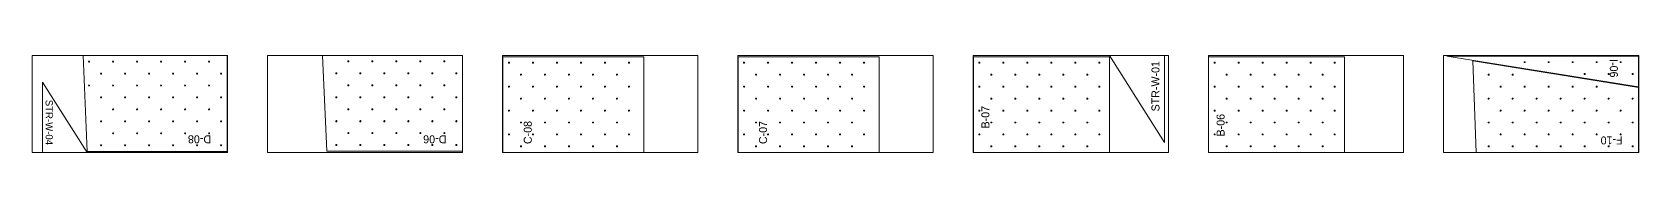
# Model space of a CAD drawing. Extents: x 0 to 287620, y 0 to 1220.
# Drawn here: x 123480 to 143560, y 0 to 1220 of the extents above; entities that cross this region are included whole.
import ezdxf

# ---------------------------------------------------------------- set-up
doc = ezdxf.new("R2010")
doc.units = 0
doc.header["$MEASUREMENT"] = 0
for name, color, linetype, lineweight in [('CUSTOM', 7, 'CONTINUOUS', 0), ('drilling', 7, 'CONTINUOUS', 0), ('FINAL', 7, 'CONTINUOUS', 0)]:
    doc.layers.add(name, color=color, linetype=linetype, lineweight=lineweight)

msp = doc.modelspace()

# ---------------------------------------------------------------- linework, layer by layer
at = {"layer": 'CUSTOM', "lineweight": 0}
for points in [[(123480, 0), (125920, 0), (125920, 1220), (123480, 1220)], [(126420, 0), (128860, 0), (128860, 1220), (126420, 1220)], [(129360, 0), (131800, 0), (131800, 1220), (129360, 1220)], [(132300, 0), (134740, 0), (134740, 1220), (132300, 1220)], [(135240, 0), (137680, 0), (137680, 1220), (135240, 1220)], [(138180, 0), (140620, 0), (140620, 1220), (138180, 1220)], [(141120, 0), (143560, 0), (143560, 1220), (141120, 1220)]]:
    msp.add_lwpolyline(points, close=True, dxfattribs=at)
at = {"layer": 'drilling', "lineweight": 0}
for points in [[(124186, 1142), (124187, 1138), (124189, 1136), (124193, 1136), (124196, 1137), (124198, 1140), (124198, 1144), (124196, 1147), (124193, 1148), (124189, 1148), (124187, 1146)], [(124486, 1142), (124487, 1138), (124489, 1136), (124493, 1136), (124496, 1137), (124498, 1140), (124498, 1144), (124496, 1147), (124493, 1148), (124489, 1148), (124487, 1146)], [(124786, 1142), (124787, 1138), (124789, 1136), (124793, 1136), (124796, 1137), (124798, 1140), (124798, 1144), (124796, 1147), (124793, 1148), (124789, 1148), (124787, 1146)], [(125086, 1142), (125087, 1138), (125089, 1136), (125093, 1136), (125096, 1137), (125098, 1140), (125098, 1144), (125096, 1147), (125093, 1148), (125089, 1148), (125087, 1146)], [(125386, 1142), (125387, 1138), (125389, 1136), (125393, 1136), (125396, 1137), (125398, 1140), (125398, 1144), (125396, 1147), (125393, 1148), (125389, 1148), (125387, 1146)], [(125686, 1142), (125687, 1138), (125689, 1136), (125693, 1136), (125696, 1137), (125698, 1140), (125698, 1144), (125696, 1147), (125693, 1148), (125689, 1148), (125687, 1146)], [(127426, 1144), (127427, 1141), (127429, 1138), (127433, 1138), (127436, 1139), (127438, 1143), (127438, 1146), (127436, 1149), (127433, 1151), (127429, 1150), (127427, 1148)], [(127726, 1144), (127727, 1141), (127729, 1138), (127733, 1138), (127736, 1139), (127738, 1143), (127738, 1146), (127736, 1149), (127733, 1151), (127729, 1150), (127727, 1148)], [(128026, 1144), (128027, 1141), (128029, 1138), (128033, 1138), (128036, 1139), (128038, 1143), (128038, 1146), (128036, 1149), (128033, 1151), (128029, 1150), (128027, 1148)], [(128326, 1144), (128327, 1141), (128329, 1138), (128333, 1138), (128336, 1139), (128338, 1143), (128338, 1146), (128336, 1149), (128333, 1151), (128329, 1150), (128327, 1148)], [(128626, 1144), (128627, 1141), (128629, 1138), (128633, 1138), (128636, 1139), (128638, 1143), (128638, 1146), (128636, 1149), (128633, 1151), (128629, 1150), (128627, 1148)], [(129438, 1134), (129434, 1133), (129432, 1131), (129432, 1127), (129433, 1124), (129436, 1122), (129440, 1122), (129443, 1124), (129444, 1127), (129444, 1131), (129442, 1133)], [(129738, 1134), (129734, 1133), (129732, 1131), (129732, 1127), (129733, 1124), (129736, 1122), (129740, 1122), (129743, 1124), (129744, 1127), (129744, 1131), (129742, 1133)], [(130038, 1134), (130034, 1133), (130032, 1131), (130032, 1127), (130033, 1124), (130036, 1122), (130040, 1122), (130043, 1124), (130044, 1127), (130044, 1131), (130042, 1133)], [(130338, 1134), (130334, 1133), (130332, 1131), (130332, 1127), (130333, 1124), (130336, 1122), (130340, 1122), (130343, 1124), (130344, 1127), (130344, 1131), (130342, 1133)], [(130638, 1134), (130634, 1133), (130632, 1131), (130632, 1127), (130633, 1124), (130636, 1122), (130640, 1122), (130643, 1124), (130644, 1127), (130644, 1131), (130642, 1133)], [(130938, 1134), (130934, 1133), (130932, 1131), (130932, 1127), (130933, 1124), (130936, 1122), (130940, 1122), (130943, 1124), (130944, 1127), (130944, 1131), (130942, 1133)], [(132378, 1134), (132374, 1133), (132372, 1131), (132372, 1127), (132373, 1124), (132376, 1122), (132380, 1122), (132383, 1124), (132384, 1127), (132384, 1131), (132382, 1133)], [(132678, 1134), (132674, 1133), (132672, 1131), (132672, 1127), (132673, 1124), (132676, 1122), (132680, 1122), (132683, 1124), (132684, 1127), (132684, 1131), (132682, 1133)], [(132978, 1134), (132974, 1133), (132972, 1131), (132972, 1127), (132973, 1124), (132976, 1122), (132980, 1122), (132983, 1124), (132984, 1127), (132984, 1131), (132982, 1133)], [(133278, 1134), (133274, 1133), (133272, 1131), (133272, 1127), (133273, 1124), (133276, 1122), (133280, 1122), (133283, 1124), (133284, 1127), (133284, 1131), (133282, 1133)], [(133578, 1134), (133574, 1133), (133572, 1131), (133572, 1127), (133573, 1124), (133576, 1122), (133580, 1122), (133583, 1124), (133584, 1127), (133584, 1131), (133582, 1133)], [(133878, 1134), (133874, 1133), (133872, 1131), (133872, 1127), (133873, 1124), (133876, 1122), (133880, 1122), (133883, 1124), (133884, 1127), (133884, 1131), (133882, 1133)], [(135318, 1134), (135314, 1133), (135312, 1131), (135312, 1127), (135313, 1124), (135316, 1122), (135320, 1122), (135323, 1124), (135324, 1127), (135324, 1131), (135322, 1133)], [(135618, 1134), (135614, 1133), (135612, 1131), (135612, 1127), (135613, 1124), (135616, 1122), (135620, 1122), (135623, 1124), (135624, 1127), (135624, 1131), (135622, 1133)], [(135918, 1134), (135914, 1133), (135912, 1131), (135912, 1127), (135913, 1124), (135916, 1122), (135920, 1122), (135923, 1124), (135924, 1127), (135924, 1131), (135922, 1133)], [(136218, 1134), (136214, 1133), (136212, 1131), (136212, 1127), (136213, 1124), (136216, 1122), (136220, 1122), (136223, 1124), (136224, 1127), (136224, 1131), (136222, 1133)], [(136518, 1134), (136514, 1133), (136512, 1131), (136512, 1127), (136513, 1124), (136516, 1122), (136520, 1122), (136523, 1124), (136524, 1127), (136524, 1131), (136522, 1133)], [(136818, 1134), (136814, 1133), (136812, 1131), (136812, 1127), (136813, 1124), (136816, 1122), (136820, 1122), (136823, 1124), (136824, 1127), (136824, 1131), (136822, 1133)], [(138258, 1134), (138254, 1133), (138252, 1131), (138252, 1127), (138253, 1124), (138256, 1122), (138260, 1122), (138263, 1124), (138264, 1127), (138264, 1131), (138262, 1133)], [(138558, 1134), (138554, 1133), (138552, 1131), (138552, 1127), (138553, 1124), (138556, 1122), (138560, 1122), (138563, 1124), (138564, 1127), (138564, 1131), (138562, 1133)], [(138858, 1134), (138854, 1133), (138852, 1131), (138852, 1127), (138853, 1124), (138856, 1122), (138860, 1122), (138863, 1124), (138864, 1127), (138864, 1131), (138862, 1133)], [(139158, 1134), (139154, 1133), (139152, 1131), (139152, 1127), (139153, 1124), (139156, 1122), (139160, 1122), (139163, 1124), (139164, 1127), (139164, 1131), (139162, 1133)], [(139458, 1134), (139454, 1133), (139452, 1131), (139452, 1127), (139453, 1124), (139456, 1122), (139460, 1122), (139463, 1124), (139464, 1127), (139464, 1131), (139462, 1133)], [(139758, 1134), (139754, 1133), (139752, 1131), (139752, 1127), (139753, 1124), (139756, 1122), (139760, 1122), (139763, 1124), (139764, 1127), (139764, 1131), (139762, 1133)], [(142132, 1129), (142136, 1130), (142138, 1132), (142138, 1136), (142137, 1139), (142134, 1141), (142130, 1141), (142127, 1139), (142126, 1136), (142126, 1132), (142128, 1130)], [(142432, 1129), (142436, 1130), (142438, 1132), (142438, 1136), (142437, 1139), (142434, 1141), (142430, 1141), (142427, 1139), (142426, 1136), (142426, 1132), (142428, 1130)], [(142732, 1129), (142736, 1130), (142738, 1132), (142738, 1136), (142737, 1139), (142734, 1141), (142730, 1141), (142727, 1139), (142726, 1136), (142726, 1132), (142728, 1130)], [(143032, 1129), (143036, 1130), (143038, 1132), (143038, 1136), (143037, 1139), (143034, 1141), (143030, 1141), (143027, 1139), (143026, 1136), (143026, 1132), (143028, 1130)], [(143332, 1129), (143336, 1130), (143338, 1132), (143338, 1136), (143337, 1139), (143334, 1141), (143330, 1141), (143327, 1139), (143326, 1136), (143326, 1132), (143328, 1130)], [(124186, 842), (124187, 838), (124189, 836), (124193, 836), (124196, 837), (124198, 840), (124198, 844), (124196, 847), (124193, 848), (124189, 848), (124187, 846)], [(124336, 992), (124337, 988), (124339, 986), (124343, 986), (124346, 987), (124348, 990), (124348, 994), (124346, 997), (124343, 998), (124339, 998), (124337, 996)], [(124486, 842), (124487, 838), (124489, 836), (124493, 836), (124496, 837), (124498, 840), (124498, 844), (124496, 847), (124493, 848), (124489, 848), (124487, 846)], [(124636, 992), (124637, 988), (124639, 986), (124643, 986), (124646, 987), (124648, 990), (124648, 994), (124646, 997), (124643, 998), (124639, 998), (124637, 996)], [(124786, 842), (124787, 838), (124789, 836), (124793, 836), (124796, 837), (124798, 840), (124798, 844), (124796, 847), (124793, 848), (124789, 848), (124787, 846)], [(124936, 992), (124937, 988), (124939, 986), (124943, 986), (124946, 987), (124948, 990), (124948, 994), (124946, 997), (124943, 998), (124939, 998), (124937, 996)], [(125086, 842), (125087, 838), (125089, 836), (125093, 836), (125096, 837), (125098, 840), (125098, 844), (125096, 847), (125093, 848), (125089, 848), (125087, 846)], [(125236, 992), (125237, 988), (125239, 986), (125243, 986), (125246, 987), (125248, 990), (125248, 994), (125246, 997), (125243, 998), (125239, 998), (125237, 996)], [(125386, 842), (125387, 838), (125389, 836), (125393, 836), (125396, 837), (125398, 840), (125398, 844), (125396, 847), (125393, 848), (125389, 848), (125387, 846)], [(125536, 992), (125537, 988), (125539, 986), (125543, 986), (125546, 987), (125548, 990), (125548, 994), (125546, 997), (125543, 998), (125539, 998), (125537, 996)], [(125686, 842), (125687, 838), (125689, 836), (125693, 836), (125696, 837), (125698, 840), (125698, 844), (125696, 847), (125693, 848), (125689, 848), (125687, 846)], [(125836, 992), (125837, 988), (125839, 986), (125843, 986), (125846, 987), (125848, 990), (125848, 994), (125846, 997), (125843, 998), (125839, 998), (125837, 996)], [(127276, 994), (127277, 991), (127279, 988), (127283, 988), (127286, 989), (127288, 993), (127288, 996), (127286, 999), (127283, 1001), (127279, 1000), (127277, 998)], [(127426, 844), (127427, 841), (127429, 838), (127433, 838), (127436, 839), (127438, 843), (127438, 846), (127436, 849), (127433, 851), (127429, 850), (127427, 848)], [(127576, 994), (127577, 991), (127579, 988), (127583, 988), (127586, 989), (127588, 993), (127588, 996), (127586, 999), (127583, 1001), (127579, 1000), (127577, 998)], [(127726, 844), (127727, 841), (127729, 838), (127733, 838), (127736, 839), (127738, 843), (127738, 846), (127736, 849), (127733, 851), (127729, 850), (127727, 848)], [(127876, 994), (127877, 991), (127879, 988), (127883, 988), (127886, 989), (127888, 993), (127888, 996), (127886, 999), (127883, 1001), (127879, 1000), (127877, 998)], [(128026, 844), (128027, 841), (128029, 838), (128033, 838), (128036, 839), (128038, 843), (128038, 846), (128036, 849), (128033, 851), (128029, 850), (128027, 848)], [(128176, 994), (128177, 991), (128179, 988), (128183, 988), (128186, 989), (128188, 993), (128188, 996), (128186, 999), (128183, 1001), (128179, 1000), (128177, 998)], [(128326, 844), (128327, 841), (128329, 838), (128333, 838), (128336, 839), (128338, 843), (128338, 846), (128336, 849), (128333, 851), (128329, 850), (128327, 848)], [(128476, 994), (128477, 991), (128479, 988), (128483, 988), (128486, 989), (128488, 993), (128488, 996), (128486, 999), (128483, 1001), (128479, 1000), (128477, 998)], [(128626, 844), (128627, 841), (128629, 838), (128633, 838), (128636, 839), (128638, 843), (128638, 846), (128636, 849), (128633, 851), (128629, 850), (128627, 848)], [(128776, 994), (128777, 991), (128779, 988), (128783, 988), (128786, 989), (128788, 993), (128788, 996), (128786, 999), (128783, 1001), (128779, 1000), (128777, 998)], [(129438, 834), (129434, 833), (129432, 831), (129432, 827), (129433, 824), (129436, 822), (129440, 822), (129443, 824), (129444, 827), (129444, 831), (129442, 833)], [(129588, 984), (129584, 983), (129582, 981), (129582, 977), (129583, 974), (129586, 972), (129590, 972), (129593, 974), (129594, 977), (129594, 981), (129592, 983)], [(129738, 834), (129734, 833), (129732, 831), (129732, 827), (129733, 824), (129736, 822), (129740, 822), (129743, 824), (129744, 827), (129744, 831), (129742, 833)], [(129888, 984), (129884, 983), (129882, 981), (129882, 977), (129883, 974), (129886, 972), (129890, 972), (129893, 974), (129894, 977), (129894, 981), (129892, 983)], [(130038, 834), (130034, 833), (130032, 831), (130032, 827), (130033, 824), (130036, 822), (130040, 822), (130043, 824), (130044, 827), (130044, 831), (130042, 833)], [(130188, 984), (130184, 983), (130182, 981), (130182, 977), (130183, 974), (130186, 972), (130190, 972), (130193, 974), (130194, 977), (130194, 981), (130192, 983)], [(130338, 834), (130334, 833), (130332, 831), (130332, 827), (130333, 824), (130336, 822), (130340, 822), (130343, 824), (130344, 827), (130344, 831), (130342, 833)], [(130488, 984), (130484, 983), (130482, 981), (130482, 977), (130483, 974), (130486, 972), (130490, 972), (130493, 974), (130494, 977), (130494, 981), (130492, 983)], [(130638, 834), (130634, 833), (130632, 831), (130632, 827), (130633, 824), (130636, 822), (130640, 822), (130643, 824), (130644, 827), (130644, 831), (130642, 833)], [(130788, 984), (130784, 983), (130782, 981), (130782, 977), (130783, 974), (130786, 972), (130790, 972), (130793, 974), (130794, 977), (130794, 981), (130792, 983)], [(130938, 834), (130934, 833), (130932, 831), (130932, 827), (130933, 824), (130936, 822), (130940, 822), (130943, 824), (130944, 827), (130944, 831), (130942, 833)], [(132378, 834), (132374, 833), (132372, 831), (132372, 827), (132373, 824), (132376, 822), (132380, 822), (132383, 824), (132384, 827), (132384, 831), (132382, 833)], [(132528, 984), (132524, 983), (132522, 981), (132522, 977), (132523, 974), (132526, 972), (132530, 972), (132533, 974), (132534, 977), (132534, 981), (132532, 983)], [(132678, 834), (132674, 833), (132672, 831), (132672, 827), (132673, 824), (132676, 822), (132680, 822), (132683, 824), (132684, 827), (132684, 831), (132682, 833)], [(132828, 984), (132824, 983), (132822, 981), (132822, 977), (132823, 974), (132826, 972), (132830, 972), (132833, 974), (132834, 977), (132834, 981), (132832, 983)], [(132978, 834), (132974, 833), (132972, 831), (132972, 827), (132973, 824), (132976, 822), (132980, 822), (132983, 824), (132984, 827), (132984, 831), (132982, 833)], [(133128, 984), (133124, 983), (133122, 981), (133122, 977), (133123, 974), (133126, 972), (133130, 972), (133133, 974), (133134, 977), (133134, 981), (133132, 983)], [(133278, 834), (133274, 833), (133272, 831), (133272, 827), (133273, 824), (133276, 822), (133280, 822), (133283, 824), (133284, 827), (133284, 831), (133282, 833)], [(133428, 984), (133424, 983), (133422, 981), (133422, 977), (133423, 974), (133426, 972), (133430, 972), (133433, 974), (133434, 977), (133434, 981), (133432, 983)], [(133578, 834), (133574, 833), (133572, 831), (133572, 827), (133573, 824), (133576, 822), (133580, 822), (133583, 824), (133584, 827), (133584, 831), (133582, 833)], [(133728, 984), (133724, 983), (133722, 981), (133722, 977), (133723, 974), (133726, 972), (133730, 972), (133733, 974), (133734, 977), (133734, 981), (133732, 983)], [(133878, 834), (133874, 833), (133872, 831), (133872, 827), (133873, 824), (133876, 822), (133880, 822), (133883, 824), (133884, 827), (133884, 831), (133882, 833)], [(135318, 834), (135314, 833), (135312, 831), (135312, 827), (135313, 824), (135316, 822), (135320, 822), (135323, 824), (135324, 827), (135324, 831), (135322, 833)], [(135468, 984), (135464, 983), (135462, 981), (135462, 977), (135463, 974), (135466, 972), (135470, 972), (135473, 974), (135474, 977), (135474, 981), (135472, 983)], [(135618, 834), (135614, 833), (135612, 831), (135612, 827), (135613, 824), (135616, 822), (135620, 822), (135623, 824), (135624, 827), (135624, 831), (135622, 833)], [(135768, 984), (135764, 983), (135762, 981), (135762, 977), (135763, 974), (135766, 972), (135770, 972), (135773, 974), (135774, 977), (135774, 981), (135772, 983)], [(135918, 834), (135914, 833), (135912, 831), (135912, 827), (135913, 824), (135916, 822), (135920, 822), (135923, 824), (135924, 827), (135924, 831), (135922, 833)], [(136068, 984), (136064, 983), (136062, 981), (136062, 977), (136063, 974), (136066, 972), (136070, 972), (136073, 974), (136074, 977), (136074, 981), (136072, 983)], [(136218, 834), (136214, 833), (136212, 831), (136212, 827), (136213, 824), (136216, 822), (136220, 822), (136223, 824), (136224, 827), (136224, 831), (136222, 833)], [(136368, 984), (136364, 983), (136362, 981), (136362, 977), (136363, 974), (136366, 972), (136370, 972), (136373, 974), (136374, 977), (136374, 981), (136372, 983)], [(136518, 834), (136514, 833), (136512, 831), (136512, 827), (136513, 824), (136516, 822), (136520, 822), (136523, 824), (136524, 827), (136524, 831), (136522, 833)], [(136668, 984), (136664, 983), (136662, 981), (136662, 977), (136663, 974), (136666, 972), (136670, 972), (136673, 974), (136674, 977), (136674, 981), (136672, 983)], [(136818, 834), (136814, 833), (136812, 831), (136812, 827), (136813, 824), (136816, 822), (136820, 822), (136823, 824), (136824, 827), (136824, 831), (136822, 833)], [(138258, 834), (138254, 833), (138252, 831), (138252, 827), (138253, 824), (138256, 822), (138260, 822), (138263, 824), (138264, 827), (138264, 831), (138262, 833)], [(138408, 984), (138404, 983), (138402, 981), (138402, 977), (138403, 974), (138406, 972), (138410, 972), (138413, 974), (138414, 977), (138414, 981), (138412, 983)], [(138558, 834), (138554, 833), (138552, 831), (138552, 827), (138553, 824), (138556, 822), (138560, 822), (138563, 824), (138564, 827), (138564, 831), (138562, 833)], [(138708, 984), (138704, 983), (138702, 981), (138702, 977), (138703, 974), (138706, 972), (138710, 972), (138713, 974), (138714, 977), (138714, 981), (138712, 983)], [(138858, 834), (138854, 833), (138852, 831), (138852, 827), (138853, 824), (138856, 822), (138860, 822), (138863, 824), (138864, 827), (138864, 831), (138862, 833)], [(139008, 984), (139004, 983), (139002, 981), (139002, 977), (139003, 974), (139006, 972), (139010, 972), (139013, 974), (139014, 977), (139014, 981), (139012, 983)], [(139158, 834), (139154, 833), (139152, 831), (139152, 827), (139153, 824), (139156, 822), (139160, 822), (139163, 824), (139164, 827), (139164, 831), (139162, 833)], [(139308, 984), (139304, 983), (139302, 981), (139302, 977), (139303, 974), (139306, 972), (139310, 972), (139313, 974), (139314, 977), (139314, 981), (139312, 983)], [(139458, 834), (139454, 833), (139452, 831), (139452, 827), (139453, 824), (139456, 822), (139460, 822), (139463, 824), (139464, 827), (139464, 831), (139462, 833)], [(139608, 984), (139604, 983), (139602, 981), (139602, 977), (139603, 974), (139606, 972), (139610, 972), (139613, 974), (139614, 977), (139614, 981), (139612, 983)], [(139758, 834), (139754, 833), (139752, 831), (139752, 827), (139753, 824), (139756, 822), (139760, 822), (139763, 824), (139764, 827), (139764, 831), (139762, 833)], [(141676, 978), (141677, 974), (141679, 972), (141683, 972), (141686, 973), (141688, 976), (141688, 980), (141686, 983), (141683, 984), (141679, 984), (141677, 982)], [(141826, 828), (141827, 824), (141829, 822), (141833, 822), (141836, 823), (141838, 826), (141838, 830), (141836, 833), (141833, 834), (141829, 834), (141827, 832)], [(141976, 978), (141977, 974), (141979, 972), (141983, 972), (141986, 973), (141988, 976), (141988, 980), (141986, 983), (141983, 984), (141979, 984), (141977, 982)], [(142126, 828), (142127, 824), (142129, 822), (142133, 822), (142136, 823), (142138, 826), (142138, 830), (142136, 833), (142133, 834), (142129, 834), (142127, 832)], [(142426, 828), (142427, 824), (142429, 822), (142433, 822), (142436, 823), (142438, 826), (142438, 830), (142436, 833), (142433, 834), (142429, 834), (142427, 832)], [(142726, 828), (142727, 824), (142729, 822), (142733, 822), (142736, 823), (142738, 826), (142738, 830), (142736, 833), (142733, 834), (142729, 834), (142727, 832)], [(142882, 979), (142886, 980), (142888, 982), (142888, 986), (142887, 989), (142884, 991), (142880, 991), (142877, 989), (142876, 986), (142876, 982), (142878, 980)], [(143026, 828), (143027, 824), (143029, 822), (143033, 822), (143036, 823), (143038, 826), (143038, 830), (143036, 833), (143033, 834), (143029, 834), (143027, 832)], [(143182, 979), (143186, 980), (143188, 982), (143188, 986), (143187, 989), (143184, 991), (143180, 991), (143177, 989), (143176, 986), (143176, 982), (143178, 980)], [(143482, 979), (143486, 980), (143488, 982), (143488, 986), (143487, 989), (143484, 991), (143480, 991), (143477, 989), (143476, 986), (143476, 982), (143478, 980)], [(124336, 692), (124337, 688), (124339, 686), (124343, 686), (124346, 687), (124348, 690), (124348, 694), (124346, 697), (124343, 698), (124339, 698), (124337, 696)], [(124636, 692), (124637, 688), (124639, 686), (124643, 686), (124646, 687), (124648, 690), (124648, 694), (124646, 697), (124643, 698), (124639, 698), (124637, 696)], [(124936, 692), (124937, 688), (124939, 686), (124943, 686), (124946, 687), (124948, 690), (124948, 694), (124946, 697), (124943, 698), (124939, 698), (124937, 696)], [(125236, 692), (125237, 688), (125239, 686), (125243, 686), (125246, 687), (125248, 690), (125248, 694), (125246, 697), (125243, 698), (125239, 698), (125237, 696)], [(125536, 692), (125537, 688), (125539, 686), (125543, 686), (125546, 687), (125548, 690), (125548, 694), (125546, 697), (125543, 698), (125539, 698), (125537, 696)], [(125836, 692), (125837, 688), (125839, 686), (125843, 686), (125846, 687), (125848, 690), (125848, 694), (125846, 697), (125843, 698), (125839, 698), (125837, 696)], [(127276, 694), (127277, 691), (127279, 688), (127283, 688), (127286, 689), (127288, 693), (127288, 696), (127286, 699), (127283, 701), (127279, 700), (127277, 698)], [(127576, 694), (127577, 691), (127579, 688), (127583, 688), (127586, 689), (127588, 693), (127588, 696), (127586, 699), (127583, 701), (127579, 700), (127577, 698)], [(127876, 694), (127877, 691), (127879, 688), (127883, 688), (127886, 689), (127888, 693), (127888, 696), (127886, 699), (127883, 701), (127879, 700), (127877, 698)], [(128176, 694), (128177, 691), (128179, 688), (128183, 688), (128186, 689), (128188, 693), (128188, 696), (128186, 699), (128183, 701), (128179, 700), (128177, 698)], [(128476, 694), (128477, 691), (128479, 688), (128483, 688), (128486, 689), (128488, 693), (128488, 696), (128486, 699), (128483, 701), (128479, 700), (128477, 698)], [(128776, 694), (128777, 691), (128779, 688), (128783, 688), (128786, 689), (128788, 693), (128788, 696), (128786, 699), (128783, 701), (128779, 700), (128777, 698)], [(129588, 684), (129584, 683), (129582, 681), (129582, 677), (129583, 674), (129586, 672), (129590, 672), (129593, 674), (129594, 677), (129594, 681), (129592, 683)], [(129888, 684), (129884, 683), (129882, 681), (129882, 677), (129883, 674), (129886, 672), (129890, 672), (129893, 674), (129894, 677), (129894, 681), (129892, 683)], [(130188, 684), (130184, 683), (130182, 681), (130182, 677), (130183, 674), (130186, 672), (130190, 672), (130193, 674), (130194, 677), (130194, 681), (130192, 683)], [(130488, 684), (130484, 683), (130482, 681), (130482, 677), (130483, 674), (130486, 672), (130490, 672), (130493, 674), (130494, 677), (130494, 681), (130492, 683)], [(130788, 684), (130784, 683), (130782, 681), (130782, 677), (130783, 674), (130786, 672), (130790, 672), (130793, 674), (130794, 677), (130794, 681), (130792, 683)], [(132528, 684), (132524, 683), (132522, 681), (132522, 677), (132523, 674), (132526, 672), (132530, 672), (132533, 674), (132534, 677), (132534, 681), (132532, 683)], [(132828, 684), (132824, 683), (132822, 681), (132822, 677), (132823, 674), (132826, 672), (132830, 672), (132833, 674), (132834, 677), (132834, 681), (132832, 683)], [(133128, 684), (133124, 683), (133122, 681), (133122, 677), (133123, 674), (133126, 672), (133130, 672), (133133, 674), (133134, 677), (133134, 681), (133132, 683)], [(133428, 684), (133424, 683), (133422, 681), (133422, 677), (133423, 674), (133426, 672), (133430, 672), (133433, 674), (133434, 677), (133434, 681), (133432, 683)], [(133728, 684), (133724, 683), (133722, 681), (133722, 677), (133723, 674), (133726, 672), (133730, 672), (133733, 674), (133734, 677), (133734, 681), (133732, 683)], [(135468, 684), (135464, 683), (135462, 681), (135462, 677), (135463, 674), (135466, 672), (135470, 672), (135473, 674), (135474, 677), (135474, 681), (135472, 683)], [(135768, 684), (135764, 683), (135762, 681), (135762, 677), (135763, 674), (135766, 672), (135770, 672), (135773, 674), (135774, 677), (135774, 681), (135772, 683)], [(136068, 684), (136064, 683), (136062, 681), (136062, 677), (136063, 674), (136066, 672), (136070, 672), (136073, 674), (136074, 677), (136074, 681), (136072, 683)], [(136368, 684), (136364, 683), (136362, 681), (136362, 677), (136363, 674), (136366, 672), (136370, 672), (136373, 674), (136374, 677), (136374, 681), (136372, 683)], [(136668, 684), (136664, 683), (136662, 681), (136662, 677), (136663, 674), (136666, 672), (136670, 672), (136673, 674), (136674, 677), (136674, 681), (136672, 683)], [(138408, 684), (138404, 683), (138402, 681), (138402, 677), (138403, 674), (138406, 672), (138410, 672), (138413, 674), (138414, 677), (138414, 681), (138412, 683)], [(138708, 684), (138704, 683), (138702, 681), (138702, 677), (138703, 674), (138706, 672), (138710, 672), (138713, 674), (138714, 677), (138714, 681), (138712, 683)], [(139008, 684), (139004, 683), (139002, 681), (139002, 677), (139003, 674), (139006, 672), (139010, 672), (139013, 674), (139014, 677), (139014, 681), (139012, 683)], [(139308, 684), (139304, 683), (139302, 681), (139302, 677), (139303, 674), (139306, 672), (139310, 672), (139313, 674), (139314, 677), (139314, 681), (139312, 683)], [(139608, 684), (139604, 683), (139602, 681), (139602, 677), (139603, 674), (139606, 672), (139610, 672), (139613, 674), (139614, 677), (139614, 681), (139612, 683)], [(141676, 678), (141677, 674), (141679, 672), (141683, 672), (141686, 673), (141688, 676), (141688, 680), (141686, 683), (141683, 684), (141679, 684), (141677, 682)], [(141976, 678), (141977, 674), (141979, 672), (141983, 672), (141986, 673), (141988, 676), (141988, 680), (141986, 683), (141983, 684), (141979, 684), (141977, 682)], [(142276, 678), (142277, 674), (142279, 672), (142283, 672), (142286, 673), (142288, 676), (142288, 680), (142286, 683), (142283, 684), (142279, 684), (142277, 682)], [(142576, 678), (142577, 674), (142579, 672), (142583, 672), (142586, 673), (142588, 676), (142588, 680), (142586, 683), (142583, 684), (142579, 684), (142577, 682)], [(142876, 678), (142877, 674), (142879, 672), (142883, 672), (142886, 673), (142888, 676), (142888, 680), (142886, 683), (142883, 684), (142879, 684), (142877, 682)], [(143176, 678), (143177, 674), (143179, 672), (143183, 672), (143186, 673), (143188, 676), (143188, 680), (143186, 683), (143183, 684), (143179, 684), (143177, 682)], [(143476, 678), (143477, 674), (143479, 672), (143483, 672), (143486, 673), (143488, 676), (143488, 680), (143486, 683), (143483, 684), (143479, 684), (143477, 682)], [(124486, 542), (124487, 538), (124489, 536), (124493, 536), (124496, 537), (124498, 540), (124498, 544), (124496, 547), (124493, 548), (124489, 548), (124487, 546)], [(124786, 542), (124787, 538), (124789, 536), (124793, 536), (124796, 537), (124798, 540), (124798, 544), (124796, 547), (124793, 548), (124789, 548), (124787, 546)], [(125086, 542), (125087, 538), (125089, 536), (125093, 536), (125096, 537), (125098, 540), (125098, 544), (125096, 547), (125093, 548), (125089, 548), (125087, 546)], [(125386, 542), (125387, 538), (125389, 536), (125393, 536), (125396, 537), (125398, 540), (125398, 544), (125396, 547), (125393, 548), (125389, 548), (125387, 546)], [(125686, 542), (125687, 538), (125689, 536), (125693, 536), (125696, 537), (125698, 540), (125698, 544), (125696, 547), (125693, 548), (125689, 548), (125687, 546)], [(127426, 544), (127427, 541), (127429, 538), (127433, 538), (127436, 539), (127438, 543), (127438, 546), (127436, 549), (127433, 551), (127429, 550), (127427, 548)], [(127726, 544), (127727, 541), (127729, 538), (127733, 538), (127736, 539), (127738, 543), (127738, 546), (127736, 549), (127733, 551), (127729, 550), (127727, 548)], [(128026, 544), (128027, 541), (128029, 538), (128033, 538), (128036, 539), (128038, 543), (128038, 546), (128036, 549), (128033, 551), (128029, 550), (128027, 548)], [(128326, 544), (128327, 541), (128329, 538), (128333, 538), (128336, 539), (128338, 543), (128338, 546), (128336, 549), (128333, 551), (128329, 550), (128327, 548)], [(128626, 544), (128627, 541), (128629, 538), (128633, 538), (128636, 539), (128638, 543), (128638, 546), (128636, 549), (128633, 551), (128629, 550), (128627, 548)], [(129438, 534), (129434, 533), (129432, 531), (129432, 527), (129433, 524), (129436, 522), (129440, 522), (129443, 524), (129444, 527), (129444, 531), (129442, 533)], [(129738, 534), (129734, 533), (129732, 531), (129732, 527), (129733, 524), (129736, 522), (129740, 522), (129743, 524), (129744, 527), (129744, 531), (129742, 533)], [(130038, 534), (130034, 533), (130032, 531), (130032, 527), (130033, 524), (130036, 522), (130040, 522), (130043, 524), (130044, 527), (130044, 531), (130042, 533)], [(130338, 534), (130334, 533), (130332, 531), (130332, 527), (130333, 524), (130336, 522), (130340, 522), (130343, 524), (130344, 527), (130344, 531), (130342, 533)], [(130638, 534), (130634, 533), (130632, 531), (130632, 527), (130633, 524), (130636, 522), (130640, 522), (130643, 524), (130644, 527), (130644, 531), (130642, 533)], [(130938, 534), (130934, 533), (130932, 531), (130932, 527), (130933, 524), (130936, 522), (130940, 522), (130943, 524), (130944, 527), (130944, 531), (130942, 533)], [(132378, 534), (132374, 533), (132372, 531), (132372, 527), (132373, 524), (132376, 522), (132380, 522), (132383, 524), (132384, 527), (132384, 531), (132382, 533)], [(132678, 534), (132674, 533), (132672, 531), (132672, 527), (132673, 524), (132676, 522), (132680, 522), (132683, 524), (132684, 527), (132684, 531), (132682, 533)], [(132978, 534), (132974, 533), (132972, 531), (132972, 527), (132973, 524), (132976, 522), (132980, 522), (132983, 524), (132984, 527), (132984, 531), (132982, 533)], [(133278, 534), (133274, 533), (133272, 531), (133272, 527), (133273, 524), (133276, 522), (133280, 522), (133283, 524), (133284, 527), (133284, 531), (133282, 533)], [(133578, 534), (133574, 533), (133572, 531), (133572, 527), (133573, 524), (133576, 522), (133580, 522), (133583, 524), (133584, 527), (133584, 531), (133582, 533)], [(133878, 534), (133874, 533), (133872, 531), (133872, 527), (133873, 524), (133876, 522), (133880, 522), (133883, 524), (133884, 527), (133884, 531), (133882, 533)], [(135318, 534), (135314, 533), (135312, 531), (135312, 527), (135313, 524), (135316, 522), (135320, 522), (135323, 524), (135324, 527), (135324, 531), (135322, 533)], [(135618, 534), (135614, 533), (135612, 531), (135612, 527), (135613, 524), (135616, 522), (135620, 522), (135623, 524), (135624, 527), (135624, 531), (135622, 533)], [(135918, 534), (135914, 533), (135912, 531), (135912, 527), (135913, 524), (135916, 522), (135920, 522), (135923, 524), (135924, 527), (135924, 531), (135922, 533)], [(136218, 534), (136214, 533), (136212, 531), (136212, 527), (136213, 524), (136216, 522), (136220, 522), (136223, 524), (136224, 527), (136224, 531), (136222, 533)], [(136518, 534), (136514, 533), (136512, 531), (136512, 527), (136513, 524), (136516, 522), (136520, 522), (136523, 524), (136524, 527), (136524, 531), (136522, 533)], [(136818, 534), (136814, 533), (136812, 531), (136812, 527), (136813, 524), (136816, 522), (136820, 522), (136823, 524), (136824, 527), (136824, 531), (136822, 533)], [(138258, 534), (138254, 533), (138252, 531), (138252, 527), (138253, 524), (138256, 522), (138260, 522), (138263, 524), (138264, 527), (138264, 531), (138262, 533)], [(138558, 534), (138554, 533), (138552, 531), (138552, 527), (138553, 524), (138556, 522), (138560, 522), (138563, 524), (138564, 527), (138564, 531), (138562, 533)], [(138858, 534), (138854, 533), (138852, 531), (138852, 527), (138853, 524), (138856, 522), (138860, 522), (138863, 524), (138864, 527), (138864, 531), (138862, 533)], [(139158, 534), (139154, 533), (139152, 531), (139152, 527), (139153, 524), (139156, 522), (139160, 522), (139163, 524), (139164, 527), (139164, 531), (139162, 533)], [(139458, 534), (139454, 533), (139452, 531), (139452, 527), (139453, 524), (139456, 522), (139460, 522), (139463, 524), (139464, 527), (139464, 531), (139462, 533)], [(139758, 534), (139754, 533), (139752, 531), (139752, 527), (139753, 524), (139756, 522), (139760, 522), (139763, 524), (139764, 527), (139764, 531), (139762, 533)], [(141826, 528), (141827, 524), (141829, 522), (141833, 522), (141836, 523), (141838, 526), (141838, 530), (141836, 533), (141833, 534), (141829, 534), (141827, 532)], [(142126, 528), (142127, 524), (142129, 522), (142133, 522), (142136, 523), (142138, 526), (142138, 530), (142136, 533), (142133, 534), (142129, 534), (142127, 532)], [(142426, 528), (142427, 524), (142429, 522), (142433, 522), (142436, 523), (142438, 526), (142438, 530), (142436, 533), (142433, 534), (142429, 534), (142427, 532)], [(142726, 528), (142727, 524), (142729, 522), (142733, 522), (142736, 523), (142738, 526), (142738, 530), (142736, 533), (142733, 534), (142729, 534), (142727, 532)], [(143026, 528), (143027, 524), (143029, 522), (143033, 522), (143036, 523), (143038, 526), (143038, 530), (143036, 533), (143033, 534), (143029, 534), (143027, 532)], [(143326, 528), (143327, 524), (143329, 522), (143333, 522), (143336, 523), (143338, 526), (143338, 530), (143336, 533), (143333, 534), (143329, 534), (143327, 532)], [(124336, 392), (124337, 388), (124339, 386), (124343, 386), (124346, 387), (124348, 390), (124348, 394), (124346, 397), (124343, 398), (124339, 398), (124337, 396)], [(124486, 242), (124487, 238), (124489, 236), (124493, 236), (124496, 237), (124498, 240), (124498, 244), (124496, 247), (124493, 248), (124489, 248), (124487, 246)], [(124636, 392), (124637, 388), (124639, 386), (124643, 386), (124646, 387), (124648, 390), (124648, 394), (124646, 397), (124643, 398), (124639, 398), (124637, 396)], [(124786, 242), (124787, 238), (124789, 236), (124793, 236), (124796, 237), (124798, 240), (124798, 244), (124796, 247), (124793, 248), (124789, 248), (124787, 246)], [(124936, 392), (124937, 388), (124939, 386), (124943, 386), (124946, 387), (124948, 390), (124948, 394), (124946, 397), (124943, 398), (124939, 398), (124937, 396)], [(125086, 242), (125087, 238), (125089, 236), (125093, 236), (125096, 237), (125098, 240), (125098, 244), (125096, 247), (125093, 248), (125089, 248), (125087, 246)], [(125236, 392), (125237, 388), (125239, 386), (125243, 386), (125246, 387), (125248, 390), (125248, 394), (125246, 397), (125243, 398), (125239, 398), (125237, 396)], [(125386, 242), (125387, 238), (125389, 236), (125393, 236), (125396, 237), (125398, 240), (125398, 244), (125396, 247), (125393, 248), (125389, 248), (125387, 246)], [(125536, 392), (125537, 388), (125539, 386), (125543, 386), (125546, 387), (125548, 390), (125548, 394), (125546, 397), (125543, 398), (125539, 398), (125537, 396)], [(125686, 242), (125687, 238), (125689, 236), (125693, 236), (125696, 237), (125698, 240), (125698, 244), (125696, 247), (125693, 248), (125689, 248), (125687, 246)], [(125836, 392), (125837, 388), (125839, 386), (125843, 386), (125846, 387), (125848, 390), (125848, 394), (125846, 397), (125843, 398), (125839, 398), (125837, 396)], [(127276, 394), (127277, 391), (127279, 388), (127283, 388), (127286, 389), (127288, 393), (127288, 396), (127286, 399), (127283, 401), (127279, 400), (127277, 398)], [(127426, 244), (127427, 241), (127429, 238), (127433, 238), (127436, 239), (127438, 243), (127438, 246), (127436, 249), (127433, 251), (127429, 250), (127427, 248)], [(127576, 394), (127577, 391), (127579, 388), (127583, 388), (127586, 389), (127588, 393), (127588, 396), (127586, 399), (127583, 401), (127579, 400), (127577, 398)], [(127726, 244), (127727, 241), (127729, 238), (127733, 238), (127736, 239), (127738, 243), (127738, 246), (127736, 249), (127733, 251), (127729, 250), (127727, 248)], [(127876, 394), (127877, 391), (127879, 388), (127883, 388), (127886, 389), (127888, 393), (127888, 396), (127886, 399), (127883, 401), (127879, 400), (127877, 398)], [(128026, 244), (128027, 241), (128029, 238), (128033, 238), (128036, 239), (128038, 243), (128038, 246), (128036, 249), (128033, 251), (128029, 250), (128027, 248)], [(128176, 394), (128177, 391), (128179, 388), (128183, 388), (128186, 389), (128188, 393), (128188, 396), (128186, 399), (128183, 401), (128179, 400), (128177, 398)], [(128326, 244), (128327, 241), (128329, 238), (128333, 238), (128336, 239), (128338, 243), (128338, 246), (128336, 249), (128333, 251), (128329, 250), (128327, 248)], [(128476, 394), (128477, 391), (128479, 388), (128483, 388), (128486, 389), (128488, 393), (128488, 396), (128486, 399), (128483, 401), (128479, 400), (128477, 398)], [(128626, 244), (128627, 241), (128629, 238), (128633, 238), (128636, 239), (128638, 243), (128638, 246), (128636, 249), (128633, 251), (128629, 250), (128627, 248)], [(128776, 394), (128777, 391), (128779, 388), (128783, 388), (128786, 389), (128788, 393), (128788, 396), (128786, 399), (128783, 401), (128779, 400), (128777, 398)], [(129438, 234), (129434, 233), (129432, 231), (129432, 227), (129433, 224), (129436, 222), (129440, 222), (129443, 224), (129444, 227), (129444, 231), (129442, 233)], [(129588, 384), (129584, 383), (129582, 381), (129582, 377), (129583, 374), (129586, 372), (129590, 372), (129593, 374), (129594, 377), (129594, 381), (129592, 383)], [(129738, 234), (129734, 233), (129732, 231), (129732, 227), (129733, 224), (129736, 222), (129740, 222), (129743, 224), (129744, 227), (129744, 231), (129742, 233)], [(129888, 384), (129884, 383), (129882, 381), (129882, 377), (129883, 374), (129886, 372), (129890, 372), (129893, 374), (129894, 377), (129894, 381), (129892, 383)], [(130038, 234), (130034, 233), (130032, 231), (130032, 227), (130033, 224), (130036, 222), (130040, 222), (130043, 224), (130044, 227), (130044, 231), (130042, 233)], [(130188, 384), (130184, 383), (130182, 381), (130182, 377), (130183, 374), (130186, 372), (130190, 372), (130193, 374), (130194, 377), (130194, 381), (130192, 383)], [(130338, 234), (130334, 233), (130332, 231), (130332, 227), (130333, 224), (130336, 222), (130340, 222), (130343, 224), (130344, 227), (130344, 231), (130342, 233)], [(130488, 384), (130484, 383), (130482, 381), (130482, 377), (130483, 374), (130486, 372), (130490, 372), (130493, 374), (130494, 377), (130494, 381), (130492, 383)], [(130638, 234), (130634, 233), (130632, 231), (130632, 227), (130633, 224), (130636, 222), (130640, 222), (130643, 224), (130644, 227), (130644, 231), (130642, 233)], [(130788, 384), (130784, 383), (130782, 381), (130782, 377), (130783, 374), (130786, 372), (130790, 372), (130793, 374), (130794, 377), (130794, 381), (130792, 383)], [(130938, 234), (130934, 233), (130932, 231), (130932, 227), (130933, 224), (130936, 222), (130940, 222), (130943, 224), (130944, 227), (130944, 231), (130942, 233)], [(132378, 234), (132374, 233), (132372, 231), (132372, 227), (132373, 224), (132376, 222), (132380, 222), (132383, 224), (132384, 227), (132384, 231), (132382, 233)], [(132528, 384), (132524, 383), (132522, 381), (132522, 377), (132523, 374), (132526, 372), (132530, 372), (132533, 374), (132534, 377), (132534, 381), (132532, 383)], [(132678, 234), (132674, 233), (132672, 231), (132672, 227), (132673, 224), (132676, 222), (132680, 222), (132683, 224), (132684, 227), (132684, 231), (132682, 233)], [(132828, 384), (132824, 383), (132822, 381), (132822, 377), (132823, 374), (132826, 372), (132830, 372), (132833, 374), (132834, 377), (132834, 381), (132832, 383)], [(132978, 234), (132974, 233), (132972, 231), (132972, 227), (132973, 224), (132976, 222), (132980, 222), (132983, 224), (132984, 227), (132984, 231), (132982, 233)], [(133128, 384), (133124, 383), (133122, 381), (133122, 377), (133123, 374), (133126, 372), (133130, 372), (133133, 374), (133134, 377), (133134, 381), (133132, 383)], [(133278, 234), (133274, 233), (133272, 231), (133272, 227), (133273, 224), (133276, 222), (133280, 222), (133283, 224), (133284, 227), (133284, 231), (133282, 233)], [(133428, 384), (133424, 383), (133422, 381), (133422, 377), (133423, 374), (133426, 372), (133430, 372), (133433, 374), (133434, 377), (133434, 381), (133432, 383)], [(133578, 234), (133574, 233), (133572, 231), (133572, 227), (133573, 224), (133576, 222), (133580, 222), (133583, 224), (133584, 227), (133584, 231), (133582, 233)], [(133728, 384), (133724, 383), (133722, 381), (133722, 377), (133723, 374), (133726, 372), (133730, 372), (133733, 374), (133734, 377), (133734, 381), (133732, 383)], [(133878, 234), (133874, 233), (133872, 231), (133872, 227), (133873, 224), (133876, 222), (133880, 222), (133883, 224), (133884, 227), (133884, 231), (133882, 233)], [(135318, 234), (135314, 233), (135312, 231), (135312, 227), (135313, 224), (135316, 222), (135320, 222), (135323, 224), (135324, 227), (135324, 231), (135322, 233)], [(135468, 384), (135464, 383), (135462, 381), (135462, 377), (135463, 374), (135466, 372), (135470, 372), (135473, 374), (135474, 377), (135474, 381), (135472, 383)], [(135618, 234), (135614, 233), (135612, 231), (135612, 227), (135613, 224), (135616, 222), (135620, 222), (135623, 224), (135624, 227), (135624, 231), (135622, 233)], [(135768, 384), (135764, 383), (135762, 381), (135762, 377), (135763, 374), (135766, 372), (135770, 372), (135773, 374), (135774, 377), (135774, 381), (135772, 383)], [(135918, 234), (135914, 233), (135912, 231), (135912, 227), (135913, 224), (135916, 222), (135920, 222), (135923, 224), (135924, 227), (135924, 231), (135922, 233)], [(136068, 384), (136064, 383), (136062, 381), (136062, 377), (136063, 374), (136066, 372), (136070, 372), (136073, 374), (136074, 377), (136074, 381), (136072, 383)], [(136218, 234), (136214, 233), (136212, 231), (136212, 227), (136213, 224), (136216, 222), (136220, 222), (136223, 224), (136224, 227), (136224, 231), (136222, 233)], [(136368, 384), (136364, 383), (136362, 381), (136362, 377), (136363, 374), (136366, 372), (136370, 372), (136373, 374), (136374, 377), (136374, 381), (136372, 383)], [(136518, 234), (136514, 233), (136512, 231), (136512, 227), (136513, 224), (136516, 222), (136520, 222), (136523, 224), (136524, 227), (136524, 231), (136522, 233)], [(136668, 384), (136664, 383), (136662, 381), (136662, 377), (136663, 374), (136666, 372), (136670, 372), (136673, 374), (136674, 377), (136674, 381), (136672, 383)], [(136818, 234), (136814, 233), (136812, 231), (136812, 227), (136813, 224), (136816, 222), (136820, 222), (136823, 224), (136824, 227), (136824, 231), (136822, 233)], [(138258, 234), (138254, 233), (138252, 231), (138252, 227), (138253, 224), (138256, 222), (138260, 222), (138263, 224), (138264, 227), (138264, 231), (138262, 233)], [(138408, 384), (138404, 383), (138402, 381), (138402, 377), (138403, 374), (138406, 372), (138410, 372), (138413, 374), (138414, 377), (138414, 381), (138412, 383)], [(138558, 234), (138554, 233), (138552, 231), (138552, 227), (138553, 224), (138556, 222), (138560, 222), (138563, 224), (138564, 227), (138564, 231), (138562, 233)], [(138708, 384), (138704, 383), (138702, 381), (138702, 377), (138703, 374), (138706, 372), (138710, 372), (138713, 374), (138714, 377), (138714, 381), (138712, 383)], [(138858, 234), (138854, 233), (138852, 231), (138852, 227), (138853, 224), (138856, 222), (138860, 222), (138863, 224), (138864, 227), (138864, 231), (138862, 233)], [(139008, 384), (139004, 383), (139002, 381), (139002, 377), (139003, 374), (139006, 372), (139010, 372), (139013, 374), (139014, 377), (139014, 381), (139012, 383)], [(139158, 234), (139154, 233), (139152, 231), (139152, 227), (139153, 224), (139156, 222), (139160, 222), (139163, 224), (139164, 227), (139164, 231), (139162, 233)], [(139308, 384), (139304, 383), (139302, 381), (139302, 377), (139303, 374), (139306, 372), (139310, 372), (139313, 374), (139314, 377), (139314, 381), (139312, 383)], [(139458, 234), (139454, 233), (139452, 231), (139452, 227), (139453, 224), (139456, 222), (139460, 222), (139463, 224), (139464, 227), (139464, 231), (139462, 233)], [(139608, 384), (139604, 383), (139602, 381), (139602, 377), (139603, 374), (139606, 372), (139610, 372), (139613, 374), (139614, 377), (139614, 381), (139612, 383)], [(139758, 234), (139754, 233), (139752, 231), (139752, 227), (139753, 224), (139756, 222), (139760, 222), (139763, 224), (139764, 227), (139764, 231), (139762, 233)], [(141676, 378), (141677, 374), (141679, 372), (141683, 372), (141686, 373), (141688, 376), (141688, 380), (141686, 383), (141683, 384), (141679, 384), (141677, 382)], [(141826, 228), (141827, 224), (141829, 222), (141833, 222), (141836, 223), (141838, 226), (141838, 230), (141836, 233), (141833, 234), (141829, 234), (141827, 232)], [(141976, 378), (141977, 374), (141979, 372), (141983, 372), (141986, 373), (141988, 376), (141988, 380), (141986, 383), (141983, 384), (141979, 384), (141977, 382)], [(142126, 228), (142127, 224), (142129, 222), (142133, 222), (142136, 223), (142138, 226), (142138, 230), (142136, 233), (142133, 234), (142129, 234), (142127, 232)], [(142276, 378), (142277, 374), (142279, 372), (142283, 372), (142286, 373), (142288, 376), (142288, 380), (142286, 383), (142283, 384), (142279, 384), (142277, 382)], [(142426, 228), (142427, 224), (142429, 222), (142433, 222), (142436, 223), (142438, 226), (142438, 230), (142436, 233), (142433, 234), (142429, 234), (142427, 232)], [(142576, 378), (142577, 374), (142579, 372), (142583, 372), (142586, 373), (142588, 376), (142588, 380), (142586, 383), (142583, 384), (142579, 384), (142577, 382)], [(142726, 228), (142727, 224), (142729, 222), (142733, 222), (142736, 223), (142738, 226), (142738, 230), (142736, 233), (142733, 234), (142729, 234), (142727, 232)], [(142876, 378), (142877, 374), (142879, 372), (142883, 372), (142886, 373), (142888, 376), (142888, 380), (142886, 383), (142883, 384), (142879, 384), (142877, 382)], [(143026, 228), (143027, 224), (143029, 222), (143033, 222), (143036, 223), (143038, 226), (143038, 230), (143036, 233), (143033, 234), (143029, 234), (143027, 232)], [(143176, 378), (143177, 374), (143179, 372), (143183, 372), (143186, 373), (143188, 376), (143188, 380), (143186, 383), (143183, 384), (143179, 384), (143177, 382)], [(143326, 228), (143327, 224), (143329, 222), (143333, 222), (143336, 223), (143338, 226), (143338, 230), (143336, 233), (143333, 234), (143329, 234), (143327, 232)], [(143476, 378), (143477, 374), (143479, 372), (143483, 372), (143486, 373), (143488, 376), (143488, 380), (143486, 383), (143483, 384), (143479, 384), (143477, 382)], [(124336, 92), (124337, 88), (124339, 86), (124343, 86), (124346, 87), (124348, 90), (124348, 94), (124346, 97), (124343, 98), (124339, 98), (124337, 96)], [(124636, 92), (124637, 88), (124639, 86), (124643, 86), (124646, 87), (124648, 90), (124648, 94), (124646, 97), (124643, 98), (124639, 98), (124637, 96)], [(124936, 92), (124937, 88), (124939, 86), (124943, 86), (124946, 87), (124948, 90), (124948, 94), (124946, 97), (124943, 98), (124939, 98), (124937, 96)], [(125236, 92), (125237, 88), (125239, 86), (125243, 86), (125246, 87), (125248, 90), (125248, 94), (125246, 97), (125243, 98), (125239, 98), (125237, 96)], [(125536, 92), (125537, 88), (125539, 86), (125543, 86), (125546, 87), (125548, 90), (125548, 94), (125546, 97), (125543, 98), (125539, 98), (125537, 96)], [(125836, 92), (125837, 88), (125839, 86), (125843, 86), (125846, 87), (125848, 90), (125848, 94), (125846, 97), (125843, 98), (125839, 98), (125837, 96)], [(127276, 94), (127277, 91), (127279, 88), (127283, 88), (127286, 89), (127288, 93), (127288, 96), (127286, 99), (127283, 101), (127279, 100), (127277, 98)], [(127576, 94), (127577, 91), (127579, 88), (127583, 88), (127586, 89), (127588, 93), (127588, 96), (127586, 99), (127583, 101), (127579, 100), (127577, 98)], [(127876, 94), (127877, 91), (127879, 88), (127883, 88), (127886, 89), (127888, 93), (127888, 96), (127886, 99), (127883, 101), (127879, 100), (127877, 98)], [(128176, 94), (128177, 91), (128179, 88), (128183, 88), (128186, 89), (128188, 93), (128188, 96), (128186, 99), (128183, 101), (128179, 100), (128177, 98)], [(128476, 94), (128477, 91), (128479, 88), (128483, 88), (128486, 89), (128488, 93), (128488, 96), (128486, 99), (128483, 101), (128479, 100), (128477, 98)], [(128776, 94), (128777, 91), (128779, 88), (128783, 88), (128786, 89), (128788, 93), (128788, 96), (128786, 99), (128783, 101), (128779, 100), (128777, 98)], [(129588, 84), (129584, 83), (129582, 81), (129582, 77), (129583, 74), (129586, 72), (129590, 72), (129593, 74), (129594, 77), (129594, 81), (129592, 83)], [(129888, 84), (129884, 83), (129882, 81), (129882, 77), (129883, 74), (129886, 72), (129890, 72), (129893, 74), (129894, 77), (129894, 81), (129892, 83)], [(130188, 84), (130184, 83), (130182, 81), (130182, 77), (130183, 74), (130186, 72), (130190, 72), (130193, 74), (130194, 77), (130194, 81), (130192, 83)], [(130488, 84), (130484, 83), (130482, 81), (130482, 77), (130483, 74), (130486, 72), (130490, 72), (130493, 74), (130494, 77), (130494, 81), (130492, 83)], [(130788, 84), (130784, 83), (130782, 81), (130782, 77), (130783, 74), (130786, 72), (130790, 72), (130793, 74), (130794, 77), (130794, 81), (130792, 83)], [(132528, 84), (132524, 83), (132522, 81), (132522, 77), (132523, 74), (132526, 72), (132530, 72), (132533, 74), (132534, 77), (132534, 81), (132532, 83)], [(132828, 84), (132824, 83), (132822, 81), (132822, 77), (132823, 74), (132826, 72), (132830, 72), (132833, 74), (132834, 77), (132834, 81), (132832, 83)], [(133128, 84), (133124, 83), (133122, 81), (133122, 77), (133123, 74), (133126, 72), (133130, 72), (133133, 74), (133134, 77), (133134, 81), (133132, 83)], [(133428, 84), (133424, 83), (133422, 81), (133422, 77), (133423, 74), (133426, 72), (133430, 72), (133433, 74), (133434, 77), (133434, 81), (133432, 83)], [(133728, 84), (133724, 83), (133722, 81), (133722, 77), (133723, 74), (133726, 72), (133730, 72), (133733, 74), (133734, 77), (133734, 81), (133732, 83)], [(135468, 84), (135464, 83), (135462, 81), (135462, 77), (135463, 74), (135466, 72), (135470, 72), (135473, 74), (135474, 77), (135474, 81), (135472, 83)], [(135768, 84), (135764, 83), (135762, 81), (135762, 77), (135763, 74), (135766, 72), (135770, 72), (135773, 74), (135774, 77), (135774, 81), (135772, 83)], [(136068, 84), (136064, 83), (136062, 81), (136062, 77), (136063, 74), (136066, 72), (136070, 72), (136073, 74), (136074, 77), (136074, 81), (136072, 83)], [(136368, 84), (136364, 83), (136362, 81), (136362, 77), (136363, 74), (136366, 72), (136370, 72), (136373, 74), (136374, 77), (136374, 81), (136372, 83)], [(136668, 84), (136664, 83), (136662, 81), (136662, 77), (136663, 74), (136666, 72), (136670, 72), (136673, 74), (136674, 77), (136674, 81), (136672, 83)], [(138408, 84), (138404, 83), (138402, 81), (138402, 77), (138403, 74), (138406, 72), (138410, 72), (138413, 74), (138414, 77), (138414, 81), (138412, 83)], [(138708, 84), (138704, 83), (138702, 81), (138702, 77), (138703, 74), (138706, 72), (138710, 72), (138713, 74), (138714, 77), (138714, 81), (138712, 83)], [(139008, 84), (139004, 83), (139002, 81), (139002, 77), (139003, 74), (139006, 72), (139010, 72), (139013, 74), (139014, 77), (139014, 81), (139012, 83)], [(139308, 84), (139304, 83), (139302, 81), (139302, 77), (139303, 74), (139306, 72), (139310, 72), (139313, 74), (139314, 77), (139314, 81), (139312, 83)], [(139608, 84), (139604, 83), (139602, 81), (139602, 77), (139603, 74), (139606, 72), (139610, 72), (139613, 74), (139614, 77), (139614, 81), (139612, 83)], [(141676, 78), (141677, 74), (141679, 72), (141683, 72), (141686, 73), (141688, 76), (141688, 80), (141686, 83), (141683, 84), (141679, 84), (141677, 82)], [(141976, 78), (141977, 74), (141979, 72), (141983, 72), (141986, 73), (141988, 76), (141988, 80), (141986, 83), (141983, 84), (141979, 84), (141977, 82)], [(142276, 78), (142277, 74), (142279, 72), (142283, 72), (142286, 73), (142288, 76), (142288, 80), (142286, 83), (142283, 84), (142279, 84), (142277, 82)], [(142576, 78), (142577, 74), (142579, 72), (142583, 72), (142586, 73), (142588, 76), (142588, 80), (142586, 83), (142583, 84), (142579, 84), (142577, 82)], [(142876, 78), (142877, 74), (142879, 72), (142883, 72), (142886, 73), (142888, 76), (142888, 80), (142886, 83), (142883, 84), (142879, 84), (142877, 82)], [(143176, 78), (143177, 74), (143179, 72), (143183, 72), (143186, 73), (143188, 76), (143188, 80), (143186, 83), (143183, 84), (143179, 84), (143177, 82)], [(143476, 78), (143477, 74), (143479, 72), (143483, 72), (143486, 73), (143488, 76), (143488, 80), (143486, 83), (143483, 84), (143479, 84), (143477, 82)]]:
    msp.add_lwpolyline(points, close=True, dxfattribs=at)
at = {"layer": 'Final', "lineweight": 0}
for points in [[(125917, 15), (125917, 1217), (124116, 1217), (124169, 15)], [(128857, 1217), (127109, 1217), (127162, 17), (128857, 17)], [(143557, 826), (143557, 1210), (141162, 1210)], [(131124, 3), (131124, 1203), (129363, 1203), (129363, 3)], [(134064, 3), (134064, 1203), (132303, 1203), (132303, 3)], [(135243, 3), (135243, 1203), (136943, 1203), (136943, 3)], [(138183, 3), (138183, 1203), (139883, 1203), (139883, 3)], [(143557, 819), (141484, 1152), (141526, 3), (143557, 3)]]:
    msp.add_lwpolyline(points, close=True, dxfattribs=at)
at = {"layer": 'FINAL', "lineweight": 0}
for points in [[(137633, 128), (136943, 1217), (137633, 1217)], [(123610, 3), (123610, 886), (124169, 3)]]:
    msp.add_lwpolyline(points, close=True, dxfattribs=at)

# ---------------------------------------------------------------- texts
for s, height, rotation, p in [('STR-W-01', 100, 90, (137569, 517)), ('STR-W-04', 90, 270, (123648, 663))]:
    msp.add_text(s, height=height, rotation=rotation, dxfattribs=at).set_placement(p)
at = {"layer": 'Final', "lineweight": 0}
for s, rotation, p in [('I-06', 270, (143197, 1173)), ('B-07', 90, (135443, 303)), ('B-06', 90, (138383, 203)), ('D-08', 180, (125717, 217)), ('D-06', 180, (128657, 217)), ('C-08', 90, (129724, 107)), ('C-07', 90, (132664, 107)), ('F-10', 180, (143357, 203))]:
    msp.add_text(s, height=100, rotation=rotation, dxfattribs=at).set_placement(p)

doc.saveas('drawing.dxf')
